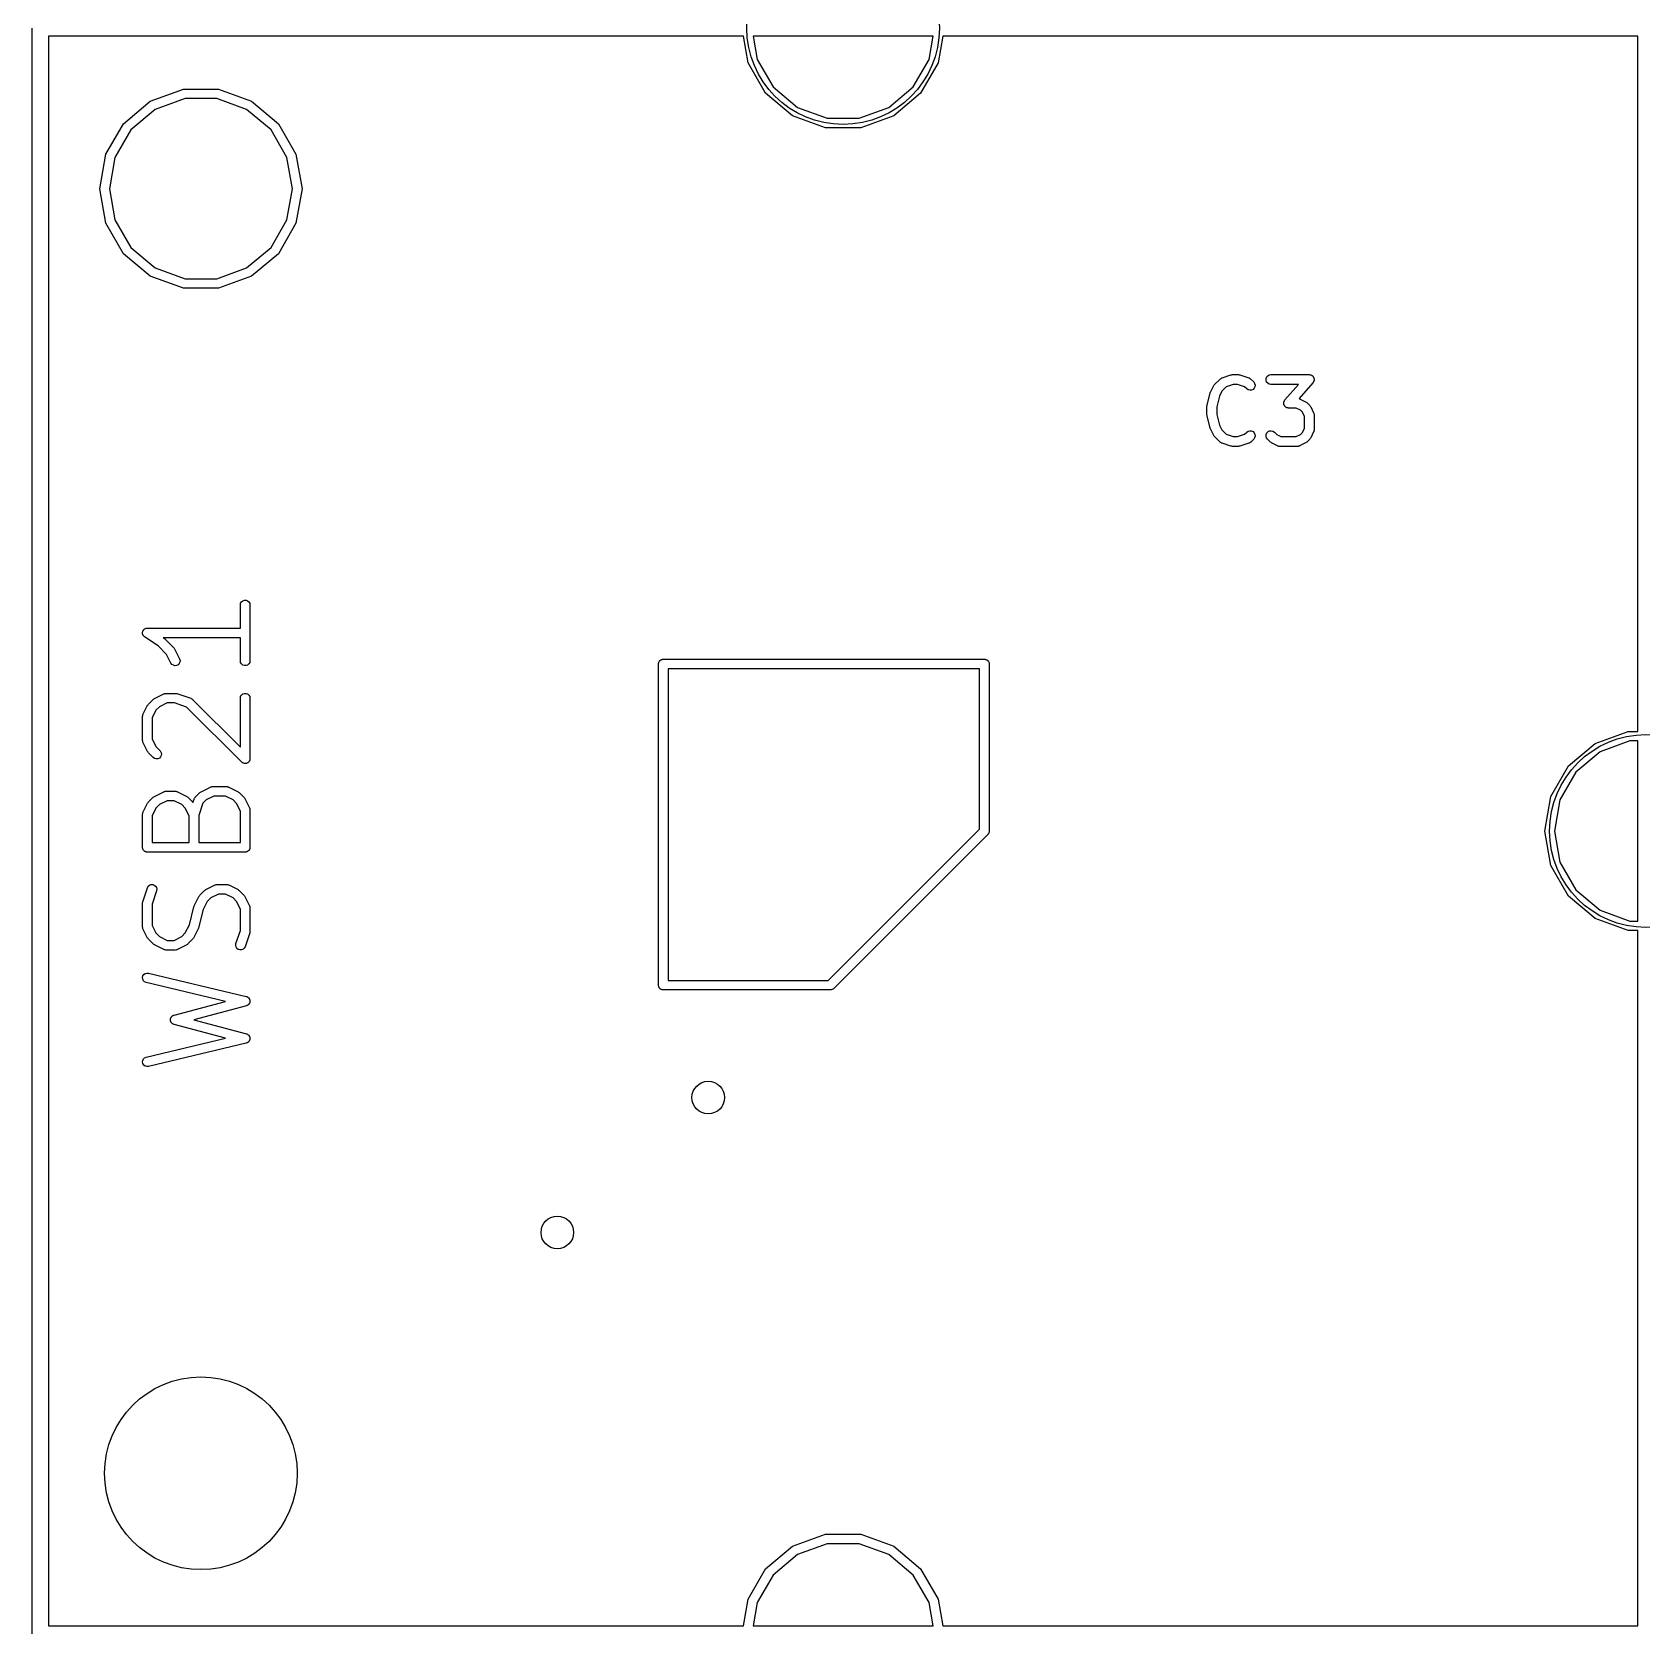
# Model space of a CAD drawing. Extents: x 0 to 102, y -163 to 0.
# Drawn here: x -0.13 to 24.94, y -149.94 to -125.06 of the extents above; entities that cross this region are included whole.
import ezdxf

# ---------------------------------------------------------------- set-up
doc = ezdxf.new("R2010")
doc.units = 0
doc.header["$MEASUREMENT"] = 0
doc.layers.add('BLACK', color=7, linetype='CONTINUOUS')

msp = doc.modelspace()

# ---------------------------------------------------------------- linework, layer by layer
at = {"layer": 'Black'}
for p, q in [((-0.127, -150), (-0.127, -125)), ((10.9474, -125.127), (0.127, -125.127)), ((0.127, -125.127), (0.127, -149.873)), ((11.02, -125.539), (10.9474, -125.127)), ((11.0974, -125.127), (11.1609, -125.487)), ((13.9026, -125.127), (11.0974, -125.127)), ((13.8391, -125.487), (13.9026, -125.127)), ((14.0526, -125.127), (13.98, -125.539)), ((24.873, -125.127), (14.0526, -125.127)), ((24.873, -135.949), (24.873, -125.127)), ((11.2935, -126.012), (11.02, -125.539)), ((11.1609, -125.487), (11.4084, -125.916)), ((13.5916, -125.916), (13.8391, -125.487)), ((13.98, -125.539), (13.7065, -126.012)), ((1.7125, -126.136), (2.2265, -125.949)), ((2.2265, -125.949), (2.7735, -125.949)), ((2.7735, -125.949), (3.2875, -126.136)), ((11.7125, -126.364), (11.2935, -126.012)), ((11.4084, -125.916), (11.7875, -126.234)), ((13.2125, -126.234), (13.5916, -125.916)), ((13.7065, -126.012), (13.2875, -126.364)), ((1.29348, -126.488), (1.7125, -126.136)), ((1.7875, -126.266), (1.40839, -126.584)), ((2.25255, -126.097), (1.7875, -126.266)), ((2.74745, -126.097), (2.25255, -126.097)), ((3.2125, -126.266), (2.74745, -126.097)), ((3.59161, -126.584), (3.2125, -126.266)), ((3.2875, -126.136), (3.70652, -126.488)), ((11.7875, -126.234), (12.2526, -126.403)), ((12.7474, -126.403), (13.2125, -126.234)), ((1.01998, -126.961), (1.29348, -126.488)), ((3.70652, -126.488), (3.98002, -126.961)), ((12.2265, -126.551), (11.7125, -126.364)), ((12.7735, -126.551), (12.2265, -126.551)), ((12.2526, -126.403), (12.7474, -126.403)), ((13.2875, -126.364), (12.7735, -126.551)), ((1.40839, -126.584), (1.16094, -127.013)), ((3.83906, -127.013), (3.59161, -126.584)), ((0.925, -127.5), (1.01998, -126.961)), ((1.16094, -127.013), (1.075, -127.5)), ((3.925, -127.5), (3.83906, -127.013)), ((3.98002, -126.961), (4.075, -127.5)), ((1.01998, -128.039), (0.925, -127.5)), ((1.075, -127.5), (1.16094, -127.987)), ((3.83906, -127.987), (3.925, -127.5)), ((4.075, -127.5), (3.98002, -128.039)), ((1.29348, -128.512), (1.01998, -128.039)), ((1.16094, -127.987), (1.40839, -128.416)), ((3.59161, -128.416), (3.83906, -127.987)), ((3.98002, -128.039), (3.70652, -128.512)), ((1.7125, -128.864), (1.29348, -128.512)), ((1.40839, -128.416), (1.7875, -128.734)), ((3.2125, -128.734), (3.59161, -128.416)), ((3.70652, -128.512), (3.2875, -128.864)), ((1.7875, -128.734), (2.25255, -128.903)), ((2.74745, -128.903), (3.2125, -128.734)), ((2.2265, -129.051), (1.7125, -128.864)), ((2.7735, -129.051), (2.2265, -129.051)), ((2.25255, -128.903), (2.74745, -128.903)), ((3.2875, -128.864), (2.7735, -129.051)), ((18.2194, -130.667), (18.2654, -130.575)), ((18.2654, -130.575), (18.2727, -130.565)), ((18.2727, -130.565), (18.2797, -130.555)), ((18.2797, -130.555), (18.3716, -130.464)), ((18.3716, -130.464), (18.3752, -130.461)), ((18.3752, -130.461), (18.3781, -130.458)), ((18.3781, -130.458), (18.386, -130.453)), ((18.386, -130.453), (18.3933, -130.448)), ((18.3933, -130.448), (18.3975, -130.447)), ((18.3975, -130.447), (18.4014, -130.445)), ((18.4014, -130.445), (18.5393, -130.399)), ((18.5757, -130.548), (18.4666, -130.584)), ((18.5393, -130.399), (18.5513, -130.397)), ((18.5513, -130.397), (18.5634, -130.395)), ((18.5634, -130.395), (18.6553, -130.395)), ((18.6429, -130.548), (18.5757, -130.548)), ((18.752, -130.584), (18.6429, -130.548)), ((18.6553, -130.395), (18.6673, -130.397)), ((18.6673, -130.397), (18.6794, -130.399)), ((18.6794, -130.399), (18.8173, -130.445)), ((18.8173, -130.445), (18.8211, -130.447)), ((18.8211, -130.447), (18.8254, -130.448)), ((18.8254, -130.448), (18.8327, -130.453)), ((18.8327, -130.453), (18.8405, -130.458)), ((18.8405, -130.458), (18.8435, -130.461)), ((18.8435, -130.461), (18.8471, -130.464)), ((18.8471, -130.464), (18.893, -130.509)), ((18.893, -130.509), (18.9082, -130.531)), ((18.9082, -130.531), (18.915, -130.557)), ((18.915, -130.557), (18.9127, -130.583)), ((19.0858, -130.458), (19.0949, -130.433)), ((19.0858, -130.485), (19.0858, -130.458)), ((19.0949, -130.51), (19.0858, -130.485)), ((19.0949, -130.433), (19.1119, -130.413)), ((19.1119, -130.53), (19.0949, -130.51)), ((19.1119, -130.413), (19.1348, -130.4)), ((19.1348, -130.543), (19.1119, -130.53)), ((19.1348, -130.4), (19.1609, -130.395)), ((19.1609, -130.548), (19.1348, -130.543)), ((19.1609, -130.395), (19.7584, -130.395)), ((19.5904, -130.548), (19.1609, -130.548)), ((19.3793, -130.789), (19.5904, -130.548)), ((19.8157, -130.522), (19.6005, -130.768)), ((19.7584, -130.395), (19.7657, -130.397)), ((19.7657, -130.397), (19.7732, -130.397)), ((19.7732, -130.397), (19.7786, -130.399)), ((19.7786, -130.399), (19.7844, -130.4)), ((19.7844, -130.4), (19.7909, -130.404)), ((19.7909, -130.404), (19.7978, -130.406)), ((19.7978, -130.406), (19.8023, -130.41)), ((19.8023, -130.41), (19.8074, -130.413)), ((19.8074, -130.413), (19.8121, -130.419)), ((19.8121, -130.419), (19.8177, -130.424)), ((19.8196, -130.515), (19.8157, -130.522)), ((19.8177, -130.424), (19.8206, -130.429)), ((19.8244, -130.51), (19.8196, -130.515)), ((19.8206, -130.429), (19.8244, -130.433)), ((19.8244, -130.433), (19.8269, -130.44)), ((19.8264, -130.504), (19.8244, -130.51)), ((19.8294, -130.499), (19.8264, -130.504)), ((19.8269, -130.44), (19.8305, -130.447)), ((19.8309, -130.492), (19.8294, -130.499)), ((19.8305, -130.447), (19.8314, -130.453)), ((19.8334, -130.485), (19.8309, -130.492)), ((19.8314, -130.453), (19.8334, -130.458)), ((19.8334, -130.458), (19.8334, -130.466)), ((19.8334, -130.466), (19.8346, -130.473)), ((19.8346, -130.473), (19.8334, -130.479)), ((19.8334, -130.479), (19.8334, -130.485)), ((18.1677, -130.867), (18.2137, -130.683)), ((18.2137, -130.683), (18.2171, -130.675)), ((18.2171, -130.675), (18.2194, -130.667)), ((18.3595, -130.728), (18.3178, -130.894)), ((18.3962, -130.654), (18.3595, -130.728)), ((18.4666, -130.584), (18.3962, -130.654)), ((18.7853, -130.617), (18.752, -130.584)), ((18.8069, -130.632), (18.7853, -130.617)), ((18.8325, -130.639), (18.8069, -130.632)), ((18.8589, -130.637), (18.8325, -130.639)), ((18.8828, -130.626), (18.8589, -130.637)), ((18.9016, -130.607), (18.8828, -130.626)), ((18.9127, -130.583), (18.9016, -130.607)), ((19.3616, -130.826), (19.3641, -130.819)), ((19.3616, -130.832), (19.3616, -130.826)), ((19.3641, -130.819), (19.3656, -130.812)), ((19.3656, -130.812), (19.3686, -130.807)), ((19.3686, -130.807), (19.3706, -130.801)), ((19.3706, -130.801), (19.3754, -130.795)), ((19.3754, -130.795), (19.3793, -130.789)), ((19.6005, -130.768), (19.6006, -130.768)), ((19.6006, -130.768), (19.6044, -130.77)), ((19.6044, -130.77), (19.6086, -130.771)), ((19.6086, -130.771), (19.7005, -130.817)), ((19.7005, -130.817), (19.7103, -130.824)), ((19.7103, -130.824), (19.7203, -130.831)), ((19.7203, -130.831), (19.7663, -130.877)), ((18.1654, -130.885), (18.167, -130.876)), ((18.1654, -131.023), (18.1654, -130.885)), ((18.167, -131.032), (18.1654, -131.023)), ((18.167, -130.876), (18.1677, -130.867)), ((18.1677, -131.041), (18.167, -131.032)), ((18.2137, -131.225), (18.1677, -131.041)), ((18.3178, -130.894), (18.3178, -131.014)), ((18.3178, -131.014), (18.3595, -131.18)), ((19.3605, -130.838), (19.3616, -130.832)), ((19.3616, -130.845), (19.3605, -130.838)), ((19.3616, -130.852), (19.3616, -130.845)), ((19.3636, -130.858), (19.3616, -130.852)), ((19.3645, -130.864), (19.3636, -130.858)), ((19.3681, -130.87), (19.3645, -130.864)), ((19.3706, -130.877), (19.3681, -130.87)), ((19.3744, -130.882), (19.3706, -130.877)), ((19.3773, -130.887), (19.3744, -130.882)), ((19.3829, -130.892), (19.3773, -130.887)), ((19.3877, -130.898), (19.3829, -130.892)), ((19.3928, -130.9), (19.3877, -130.898)), ((19.3972, -130.904), (19.3928, -130.9)), ((19.4041, -130.907), (19.3972, -130.904)), ((19.4106, -130.911), (19.4041, -130.907)), ((19.4164, -130.912), (19.4106, -130.911)), ((19.4219, -130.914), (19.4164, -130.912)), ((19.4293, -130.914), (19.4219, -130.914)), ((19.4366, -130.915), (19.4293, -130.914)), ((19.5565, -130.915), (19.4366, -130.915)), ((19.6213, -130.948), (19.5565, -130.915)), ((19.6498, -130.976), (19.6213, -130.948)), ((19.6822, -131.041), (19.6498, -130.976)), ((19.6822, -131.235), (19.6822, -131.041)), ((19.7663, -130.877), (19.7733, -130.887)), ((19.7733, -130.887), (19.7806, -130.897)), ((19.7806, -130.897), (19.8265, -130.989)), ((19.8265, -130.989), (19.8278, -130.993)), ((19.8278, -130.993), (19.83, -130.997)), ((19.83, -130.997), (19.8315, -131.006)), ((19.8315, -131.006), (19.8341, -131.014)), ((19.8341, -131.014), (19.8338, -131.019)), ((19.8338, -131.019), (19.8346, -131.023)), ((19.8346, -131.023), (19.8346, -131.253)), ((18.2171, -131.233), (18.2137, -131.225)), ((18.2194, -131.241), (18.2171, -131.233)), ((18.2654, -131.333), (18.2194, -131.241)), ((18.3595, -131.18), (18.3962, -131.254)), ((18.3962, -131.254), (18.4666, -131.324)), ((18.4666, -131.324), (18.5757, -131.36)), ((18.6429, -131.36), (18.752, -131.324)), ((18.752, -131.324), (18.7853, -131.291)), ((18.7853, -131.291), (18.8069, -131.276)), ((18.8069, -131.276), (18.8325, -131.269)), ((18.8325, -131.269), (18.8589, -131.271)), ((18.8589, -131.271), (18.8828, -131.282)), ((18.8828, -131.282), (18.9016, -131.301)), ((18.9016, -131.301), (18.9127, -131.325)), ((18.9127, -131.325), (18.915, -131.351)), ((19.085, -131.351), (19.0873, -131.325)), ((19.0873, -131.325), (19.0984, -131.301)), ((19.0984, -131.301), (19.1172, -131.282)), ((19.1172, -131.282), (19.1411, -131.271)), ((19.1411, -131.271), (19.1675, -131.269)), ((19.1675, -131.269), (19.1931, -131.276)), ((19.1931, -131.276), (19.2147, -131.291)), ((19.2147, -131.291), (19.252, -131.328)), ((19.252, -131.328), (19.3167, -131.36)), ((19.5565, -131.36), (19.6213, -131.328)), ((19.6213, -131.328), (19.6498, -131.3)), ((19.6498, -131.3), (19.6822, -131.235)), ((19.8265, -131.287), (19.7806, -131.379)), ((19.8278, -131.283), (19.8265, -131.287)), ((19.83, -131.279), (19.8278, -131.283)), ((19.8315, -131.27), (19.83, -131.279)), ((19.8341, -131.262), (19.8315, -131.27)), ((19.8346, -131.253), (19.8338, -131.257)), ((19.8338, -131.257), (19.8341, -131.262)), ((18.2727, -131.343), (18.2654, -131.333)), ((18.2797, -131.353), (18.2727, -131.343)), ((18.3716, -131.445), (18.2797, -131.353)), ((18.3752, -131.447), (18.3716, -131.445)), ((18.3781, -131.45), (18.3752, -131.447)), ((18.386, -131.455), (18.3781, -131.45)), ((18.3933, -131.46), (18.386, -131.455)), ((18.3975, -131.461), (18.3933, -131.46)), ((18.4014, -131.463), (18.3975, -131.461)), ((18.5393, -131.509), (18.4014, -131.463)), ((18.5513, -131.511), (18.5393, -131.509)), ((18.5634, -131.513), (18.5513, -131.511)), ((18.6553, -131.513), (18.5634, -131.513)), ((18.5757, -131.36), (18.6429, -131.36)), ((18.6673, -131.511), (18.6553, -131.513)), ((18.6794, -131.509), (18.6673, -131.511)), ((18.8173, -131.463), (18.6794, -131.509)), ((18.8211, -131.461), (18.8173, -131.463)), ((18.8254, -131.46), (18.8211, -131.461)), ((18.8327, -131.455), (18.8254, -131.46)), ((18.8405, -131.45), (18.8327, -131.455)), ((18.8435, -131.447), (18.8405, -131.45)), ((18.8471, -131.445), (18.8435, -131.447)), ((18.893, -131.399), (18.8471, -131.445)), ((18.9082, -131.377), (18.893, -131.399)), ((18.915, -131.351), (18.9082, -131.377)), ((19.0918, -131.377), (19.085, -131.351)), ((19.107, -131.399), (19.0918, -131.377)), ((19.1529, -131.445), (19.107, -131.399)), ((19.1629, -131.452), (19.1529, -131.445)), ((19.1728, -131.459), (19.1629, -131.452)), ((19.2647, -131.505), (19.1728, -131.459)), ((19.2689, -131.506), (19.2647, -131.505)), ((19.2727, -131.508), (19.2689, -131.506)), ((19.2815, -131.51), (19.2727, -131.508)), ((19.29, -131.512), (19.2815, -131.51)), ((19.2944, -131.512), (19.29, -131.512)), ((19.2988, -131.513), (19.2944, -131.512)), ((19.5745, -131.513), (19.2988, -131.513)), ((19.3167, -131.36), (19.5565, -131.36)), ((19.5788, -131.512), (19.5745, -131.513)), ((19.5832, -131.512), (19.5788, -131.512)), ((19.5918, -131.51), (19.5832, -131.512)), ((19.6006, -131.508), (19.5918, -131.51)), ((19.6044, -131.506), (19.6006, -131.508)), ((19.6086, -131.505), (19.6044, -131.506)), ((19.7005, -131.459), (19.6086, -131.505)), ((19.7103, -131.452), (19.7005, -131.459)), ((19.7203, -131.445), (19.7103, -131.452)), ((19.7663, -131.399), (19.7203, -131.445)), ((19.7733, -131.389), (19.7663, -131.399)), ((19.7806, -131.379), (19.7733, -131.389)), ((3.11443, -133.98), (3.11895, -133.955)), ((3.11443, -134.341), (3.11443, -133.98)), ((3.11895, -133.955), (3.13198, -133.932)), ((3.13198, -133.932), (3.15193, -133.915)), ((3.15193, -133.915), (3.1764, -133.906)), ((3.1764, -133.906), (3.20245, -133.906)), ((3.20245, -133.906), (3.22693, -133.915)), ((3.22693, -133.915), (3.24688, -133.932)), ((3.24688, -133.932), (3.25991, -133.955)), ((3.25991, -133.955), (3.26443, -133.98)), ((3.26443, -133.98), (3.26443, -134.851)), ((1.59058, -134.411), (1.59157, -134.407)), ((1.59157, -134.42), (1.59058, -134.411)), ((1.59157, -134.403), (1.59463, -134.394)), ((1.59157, -134.407), (1.59157, -134.403)), ((1.59157, -134.429), (1.59157, -134.42)), ((1.59299, -134.433), (1.59157, -134.429)), ((1.59345, -134.437), (1.59299, -134.433)), ((1.59741, -134.445), (1.59345, -134.437)), ((1.59463, -134.394), (1.59675, -134.386)), ((1.59675, -134.386), (1.59905, -134.382)), ((1.60048, -134.453), (1.59741, -134.445)), ((1.59905, -134.382), (1.60048, -134.378)), ((1.60048, -134.378), (1.60623, -134.371)), ((1.60315, -134.456), (1.60048, -134.453)), ((1.60499, -134.46), (1.60315, -134.456)), ((1.61147, -134.466), (1.60499, -134.46)), ((1.60623, -134.371), (1.6112, -134.364)), ((1.6112, -134.364), (1.61455, -134.361)), ((1.61722, -134.473), (1.61147, -134.466)), ((1.61455, -134.361), (1.61722, -134.358)), ((1.61722, -134.358), (1.62497, -134.354)), ((1.62082, -134.475), (1.61722, -134.473)), ((1.62383, -134.478), (1.62082, -134.475)), ((1.83536, -134.619), (1.62383, -134.478)), ((1.62497, -134.354), (1.63219, -134.348)), ((1.63219, -134.348), (1.63618, -134.347)), ((1.63618, -134.347), (1.63978, -134.345)), ((1.63978, -134.345), (1.6486, -134.344)), ((1.6486, -134.344), (1.65719, -134.341)), ((1.65719, -134.341), (1.66133, -134.341)), ((1.66133, -134.341), (1.66543, -134.341)), ((1.66543, -134.341), (3.11443, -134.341)), ((3.11443, -134.491), (1.91314, -134.491)), ((1.91314, -134.491), (1.92475, -134.498)), ((1.92475, -134.498), (1.93011, -134.504)), ((1.93011, -134.504), (1.93618, -134.508)), ((1.93618, -134.508), (2.08132, -134.653)), ((3.11443, -134.851), (3.11443, -134.491)), ((1.96665, -134.75), (1.83536, -134.619)), ((2.03377, -134.885), (1.96665, -134.75)), ((2.08132, -134.653), (2.08821, -134.663)), ((2.08821, -134.663), (2.09537, -134.672)), ((2.09537, -134.672), (2.16794, -134.818)), ((2.16794, -134.818), (2.17537, -134.843)), ((9.65179, -134.843), (9.65747, -134.839)), ((9.65747, -134.839), (9.6625, -134.835)), ((9.6625, -134.835), (9.66867, -134.833)), ((9.66867, -134.833), (9.67435, -134.83)), ((9.67435, -134.83), (9.68081, -134.828)), ((9.68081, -134.828), (9.68698, -134.826)), ((9.68698, -134.826), (9.69354, -134.826)), ((9.69354, -134.826), (9.7, -134.825)), ((9.7, -134.825), (14.7, -134.825)), ((14.7, -134.825), (14.7065, -134.826)), ((14.7065, -134.826), (14.713, -134.826)), ((14.713, -134.826), (14.7192, -134.828)), ((14.7192, -134.828), (14.7257, -134.83)), ((14.7257, -134.83), (14.7313, -134.833)), ((14.7313, -134.833), (14.7375, -134.835)), ((14.7375, -134.835), (14.7425, -134.839)), ((14.7425, -134.839), (14.7482, -134.843)), ((2.04929, -134.906), (2.03377, -134.885)), ((2.07103, -134.92), (2.04929, -134.906)), ((2.09636, -134.926), (2.07103, -134.92)), ((2.12224, -134.923), (2.09636, -134.926)), ((2.14554, -134.911), (2.12224, -134.923)), ((2.16345, -134.892), (2.14554, -134.911)), ((2.1738, -134.869), (2.16345, -134.892)), ((2.17537, -134.843), (2.1738, -134.869)), ((3.11895, -134.877), (3.11443, -134.851)), ((3.13198, -134.899), (3.11895, -134.877)), ((3.15193, -134.916), (3.13198, -134.899)), ((3.1764, -134.925), (3.15193, -134.916)), ((3.20245, -134.925), (3.1764, -134.925)), ((3.22693, -134.916), (3.20245, -134.925)), ((3.24688, -134.899), (3.22693, -134.916)), ((3.25991, -134.877), (3.24688, -134.899)), ((3.26443, -134.851), (3.25991, -134.877)), ((9.625, -134.9), (9.62614, -134.894)), ((9.625, -139.9), (9.625, -134.9)), ((9.62614, -134.887), (9.62838, -134.881)), ((9.62614, -134.894), (9.62614, -134.887)), ((9.62838, -134.881), (9.62952, -134.874)), ((9.62952, -134.874), (9.6328, -134.869)), ((9.6328, -134.869), (9.63505, -134.862)), ((9.63505, -134.862), (9.63927, -134.857)), ((9.63927, -134.857), (9.64255, -134.852)), ((9.64255, -134.852), (9.64757, -134.848)), ((9.64757, -134.848), (9.65179, -134.843)), ((9.775, -134.975), (9.775, -139.825)), ((14.625, -134.975), (9.775, -134.975)), ((14.625, -137.469), (14.625, -134.975)), ((14.7482, -134.843), (14.7524, -134.848)), ((14.7524, -134.848), (14.7575, -134.852)), ((14.7575, -134.852), (14.7607, -134.857)), ((14.7607, -134.857), (14.765, -134.862)), ((14.765, -134.862), (14.7672, -134.869)), ((14.7672, -134.869), (14.7705, -134.874)), ((14.7705, -134.874), (14.7716, -134.881)), ((14.7716, -134.881), (14.7739, -134.887)), ((14.7739, -134.887), (14.7739, -134.894)), ((14.7739, -134.894), (14.775, -134.9)), ((14.775, -134.9), (14.775, -137.5)), ((1.59835, -135.688), (1.67092, -135.543)), ((1.67092, -135.543), (1.67808, -135.534)), ((1.67808, -135.534), (1.68497, -135.524)), ((1.68497, -135.524), (1.75754, -135.451)), ((1.75754, -135.451), (1.76739, -135.444)), ((1.76739, -135.444), (1.77703, -135.437)), ((1.77703, -135.437), (1.92217, -135.365)), ((1.855, -135.566), (1.79964, -135.621)), ((1.97342, -135.507), (1.855, -135.566)), ((1.92217, -135.365), (1.92632, -135.363)), ((1.92632, -135.363), (1.93006, -135.361)), ((1.93006, -135.361), (1.93872, -135.36)), ((1.93872, -135.36), (1.94714, -135.357)), ((1.94714, -135.357), (1.95145, -135.357)), ((1.95145, -135.357), (1.95571, -135.357)), ((1.95571, -135.357), (2.10086, -135.357)), ((2.08869, -135.507), (1.97342, -135.507)), ((2.27806, -135.57), (2.08869, -135.507)), ((2.10086, -135.357), (2.1127, -135.359)), ((2.1127, -135.359), (2.12457, -135.361)), ((2.12457, -135.361), (2.34229, -135.433)), ((3.1364, -136.428), (2.27806, -135.57)), ((2.34229, -135.433), (2.34609, -135.435)), ((2.34609, -135.435), (2.35027, -135.436)), ((2.35027, -135.436), (2.35746, -135.441)), ((2.35746, -135.441), (2.36519, -135.446)), ((2.36519, -135.446), (2.36806, -135.449)), ((2.36806, -135.449), (2.3716, -135.451)), ((2.3716, -135.451), (3.11443, -136.194)), ((3.11443, -135.432), (3.11895, -135.406)), ((3.11443, -136.194), (3.11443, -135.432)), ((3.11895, -135.406), (3.13198, -135.384)), ((3.13198, -135.384), (3.15193, -135.367)), ((3.15193, -135.367), (3.1764, -135.358)), ((3.1764, -135.358), (3.20245, -135.358)), ((3.20245, -135.358), (3.22693, -135.367)), ((3.22693, -135.367), (3.24688, -135.384)), ((3.24688, -135.384), (3.25991, -135.406)), ((3.25991, -135.406), (3.26443, -135.432)), ((3.26443, -135.432), (3.26443, -136.375)), ((1.59043, -135.722), (1.59118, -135.718)), ((1.59043, -136.085), (1.59043, -135.722)), ((1.59092, -135.713), (1.59342, -135.705)), ((1.59118, -135.718), (1.59092, -135.713)), ((1.59342, -135.705), (1.59495, -135.696)), ((1.59495, -135.696), (1.59711, -135.693)), ((1.59711, -135.693), (1.59835, -135.688)), ((1.79964, -135.621), (1.74043, -135.74)), ((1.74043, -135.74), (1.74043, -136.067)), ((1.59118, -136.089), (1.59043, -136.085)), ((1.59092, -136.093), (1.59118, -136.089)), ((1.59342, -136.102), (1.59092, -136.093)), ((1.74043, -136.067), (1.79964, -136.186)), ((24.2125, -136.136), (24.7265, -135.949)), ((24.7265, -135.949), (24.873, -135.949)), ((1.59495, -136.111), (1.59342, -136.102)), ((1.59711, -136.114), (1.59495, -136.111)), ((1.59835, -136.118), (1.59711, -136.114)), ((1.67092, -136.264), (1.59835, -136.118)), ((1.67808, -136.273), (1.67092, -136.264)), ((1.68497, -136.283), (1.67808, -136.273)), ((1.75754, -136.356), (1.68497, -136.283)), ((1.79964, -136.186), (1.8636, -136.25)), ((1.8636, -136.25), (1.87854, -136.271)), ((1.88302, -136.322), (1.87201, -136.346)), ((1.87854, -136.271), (1.88528, -136.296)), ((1.88528, -136.296), (1.88302, -136.322)), ((23.7935, -136.488), (24.2125, -136.136)), ((24.2875, -136.266), (23.9084, -136.584)), ((24.7526, -136.097), (24.2875, -136.266)), ((24.873, -136.097), (24.7526, -136.097)), ((24.873, -138.903), (24.873, -136.097)), ((1.77887, -136.371), (1.75754, -136.356)), ((1.80403, -136.377), (1.77887, -136.371)), ((1.82998, -136.375), (1.80403, -136.377)), ((1.85359, -136.364), (1.82998, -136.375)), ((1.87201, -136.346), (1.85359, -136.364)), ((3.14442, -136.434), (3.1364, -136.428)), ((3.15193, -136.44), (3.14442, -136.434)), ((3.15503, -136.441), (3.15193, -136.44)), ((3.15773, -136.443), (3.15503, -136.441)), ((3.16719, -136.446), (3.15773, -136.443)), ((3.1764, -136.449), (3.16719, -136.446)), ((3.17971, -136.449), (3.1764, -136.449)), ((3.18289, -136.45), (3.17971, -136.449)), ((3.19264, -136.449), (3.18289, -136.45)), ((3.20245, -136.449), (3.19264, -136.449)), ((3.20556, -136.448), (3.20245, -136.449)), ((3.20884, -136.448), (3.20556, -136.448)), ((3.21772, -136.443), (3.20884, -136.448)), ((3.22693, -136.44), (3.21772, -136.443)), ((3.22946, -136.438), (3.22693, -136.44)), ((3.23245, -136.437), (3.22946, -136.438)), ((3.23938, -136.43), (3.23245, -136.437)), ((3.24688, -136.423), (3.23938, -136.43)), ((3.24853, -136.42), (3.24688, -136.423)), ((3.25087, -136.418), (3.24853, -136.42)), ((3.25501, -136.409), (3.25087, -136.418)), ((3.25991, -136.401), (3.25501, -136.409)), ((3.26048, -136.398), (3.25991, -136.401)), ((3.26187, -136.395), (3.26048, -136.398)), ((3.26273, -136.385), (3.26187, -136.395)), ((3.26443, -136.375), (3.26273, -136.385)), ((23.52, -136.961), (23.7935, -136.488)), ((23.9084, -136.584), (23.6609, -137.013)), ((2.50274, -136.889), (2.64789, -136.816)), ((2.64789, -136.816), (2.65203, -136.815)), ((2.65203, -136.815), (2.65578, -136.813)), ((2.65578, -136.813), (2.66443, -136.811)), ((2.66443, -136.811), (2.67285, -136.809)), ((2.67285, -136.809), (2.67717, -136.809)), ((2.67717, -136.809), (2.68143, -136.808)), ((2.68143, -136.808), (2.89914, -136.808)), ((2.89914, -136.808), (2.9034, -136.809)), ((2.9034, -136.809), (2.90772, -136.809)), ((2.90772, -136.809), (2.91614, -136.811)), ((2.91614, -136.811), (2.9248, -136.813)), ((2.9248, -136.813), (2.92854, -136.815)), ((2.92854, -136.815), (2.93268, -136.816)), ((2.93268, -136.816), (3.07783, -136.889)), ((1.59835, -137.212), (1.67092, -137.067)), ((1.67092, -137.067), (1.67808, -137.058)), ((1.67808, -137.058), (1.68497, -137.048)), ((1.68497, -137.048), (1.75754, -136.975)), ((1.75754, -136.975), (1.76739, -136.968)), ((1.76739, -136.968), (1.77703, -136.961)), ((1.77703, -136.961), (1.92217, -136.889)), ((1.855, -137.09), (1.79964, -137.145)), ((1.97342, -137.031), (1.855, -137.09)), ((1.92217, -136.889), (1.92632, -136.887)), ((1.92632, -136.887), (1.93006, -136.885)), ((1.93006, -136.885), (1.93872, -136.884)), ((1.93872, -136.884), (1.94714, -136.881)), ((1.94714, -136.881), (1.95145, -136.881)), ((1.95145, -136.881), (1.95571, -136.881)), ((1.95571, -136.881), (2.10086, -136.881)), ((2.08315, -137.031), (1.97342, -137.031)), ((2.20157, -137.09), (2.08315, -137.031)), ((2.10086, -136.881), (2.10512, -136.881)), ((2.10512, -136.881), (2.10943, -136.881)), ((2.10943, -136.881), (2.11785, -136.884)), ((2.11785, -136.884), (2.12651, -136.885)), ((2.12651, -136.885), (2.13025, -136.887)), ((2.13025, -136.887), (2.1344, -136.889)), ((2.1344, -136.889), (2.27954, -136.961)), ((2.25693, -137.145), (2.20157, -137.09)), ((2.27954, -136.961), (2.28919, -136.968)), ((2.28919, -136.968), (2.29903, -136.975)), ((2.29903, -136.975), (2.3716, -137.048)), ((2.3716, -137.048), (2.37603, -137.054)), ((2.37603, -137.054), (2.39256, -137.005)), ((2.39256, -137.005), (2.39462, -137.001)), ((2.39462, -137.001), (2.39574, -136.997)), ((2.39574, -136.997), (2.40078, -136.989)), ((2.40078, -136.989), (2.40497, -136.982)), ((2.40497, -136.982), (2.4082, -136.979)), ((2.4082, -136.979), (2.41068, -136.975)), ((2.41068, -136.975), (2.48325, -136.903)), ((2.52927, -137.069), (2.46614, -137.258)), ((2.48325, -136.903), (2.49309, -136.896)), ((2.49309, -136.896), (2.50274, -136.889)), ((2.58071, -137.017), (2.52927, -137.069)), ((2.69913, -136.958), (2.58071, -137.017)), ((2.88144, -136.958), (2.69913, -136.958)), ((2.99986, -137.017), (2.88144, -136.958)), ((3.05522, -137.073), (2.99986, -137.017)), ((3.11443, -137.191), (3.05522, -137.073)), ((3.07783, -136.889), (3.08748, -136.896)), ((3.08748, -136.896), (3.09732, -136.903)), ((3.09732, -136.903), (3.16989, -136.975)), ((3.16989, -136.975), (3.17679, -136.985)), ((3.17679, -136.985), (3.18394, -136.995)), ((3.18394, -136.995), (3.25651, -137.14)), ((23.425, -137.5), (23.52, -136.961)), ((23.6609, -137.013), (23.575, -137.5)), ((1.59043, -137.246), (1.59118, -137.242)), ((1.59043, -137.754), (1.59043, -137.246)), ((1.59092, -137.237), (1.59342, -137.229)), ((1.59118, -137.242), (1.59092, -137.237)), ((1.59342, -137.229), (1.59495, -137.22)), ((1.59495, -137.22), (1.59711, -137.217)), ((1.59711, -137.217), (1.59835, -137.212)), ((1.79964, -137.145), (1.74043, -137.264)), ((1.74043, -137.264), (1.74043, -137.679)), ((2.31614, -137.264), (2.25693, -137.145)), ((2.31614, -137.679), (2.31614, -137.264)), ((2.46614, -137.258), (2.46614, -137.679)), ((3.11443, -137.679), (3.11443, -137.191)), ((3.25651, -137.14), (3.25774, -137.144)), ((3.25774, -137.144), (3.25991, -137.148)), ((3.25991, -137.148), (3.26143, -137.156)), ((3.26143, -137.156), (3.26394, -137.165)), ((3.26394, -137.165), (3.26368, -137.169)), ((3.26368, -137.169), (3.26443, -137.173)), ((3.26443, -137.173), (3.26443, -137.754)), ((12.2689, -139.825), (14.625, -137.469)), ((14.753, -137.553), (12.353, -139.953)), ((14.7549, -137.55), (14.753, -137.553)), ((14.7575, -137.548), (14.7549, -137.55)), ((14.7623, -137.54), (14.7575, -137.548)), ((14.768, -137.532), (14.7623, -137.54)), ((14.7688, -137.529), (14.768, -137.532)), ((14.7705, -137.526), (14.7688, -137.529)), ((14.7722, -137.516), (14.7705, -137.526)), ((14.7747, -137.507), (14.7722, -137.516)), ((14.775, -137.5), (14.7744, -137.503)), ((14.7744, -137.503), (14.7747, -137.507)), ((23.52, -138.039), (23.425, -137.5)), ((23.575, -137.5), (23.6609, -137.987)), ((1.59157, -137.76), (1.59043, -137.754)), ((1.59157, -137.767), (1.59157, -137.76)), ((1.59381, -137.773), (1.59157, -137.767)), ((1.59495, -137.78), (1.59381, -137.773)), ((1.59823, -137.785), (1.59495, -137.78)), ((1.60048, -137.791), (1.59823, -137.785)), ((1.60469, -137.797), (1.60048, -137.791)), ((1.60798, -137.802), (1.60469, -137.797)), ((1.613, -137.806), (1.60798, -137.802)), ((1.61722, -137.811), (1.613, -137.806)), ((1.6229, -137.815), (1.61722, -137.811)), ((1.62793, -137.819), (1.6229, -137.815)), ((1.63409, -137.821), (1.62793, -137.819)), ((1.63978, -137.824), (1.63409, -137.821)), ((1.64624, -137.826), (1.63978, -137.824)), ((1.6524, -137.828), (1.64624, -137.826)), ((1.65897, -137.828), (1.6524, -137.828)), ((1.66543, -137.829), (1.65897, -137.828)), ((3.18943, -137.829), (1.66543, -137.829)), ((1.74043, -137.679), (2.31614, -137.679)), ((2.46614, -137.679), (3.11443, -137.679)), ((3.19589, -137.828), (3.18943, -137.829)), ((3.20245, -137.828), (3.19589, -137.828)), ((3.20862, -137.826), (3.20245, -137.828)), ((3.21508, -137.824), (3.20862, -137.826)), ((3.22076, -137.821), (3.21508, -137.824)), ((3.22693, -137.819), (3.22076, -137.821)), ((3.23196, -137.815), (3.22693, -137.819)), ((3.23764, -137.811), (3.23196, -137.815)), ((3.24186, -137.806), (3.23764, -137.811)), ((3.24688, -137.802), (3.24186, -137.806)), ((3.25016, -137.797), (3.24688, -137.802)), ((3.25438, -137.791), (3.25016, -137.797)), ((3.25662, -137.785), (3.25438, -137.791)), ((3.25991, -137.78), (3.25662, -137.785)), ((3.26104, -137.773), (3.25991, -137.78)), ((3.26329, -137.767), (3.26104, -137.773)), ((3.26443, -137.754), (3.26329, -137.76)), ((3.26329, -137.76), (3.26329, -137.767)), ((23.7935, -138.512), (23.52, -138.039)), ((23.6609, -137.987), (23.9084, -138.416)), ((1.67925, -138.361), (1.69874, -138.343)), ((1.69874, -138.343), (1.72296, -138.334)), ((1.72296, -138.334), (1.749, -138.333)), ((1.749, -138.333), (1.77371, -138.341)), ((1.77371, -138.341), (1.79411, -138.357)), ((2.57532, -138.413), (2.72046, -138.34)), ((2.72046, -138.34), (2.7246, -138.339)), ((2.7246, -138.339), (2.72835, -138.337)), ((2.72835, -138.337), (2.737, -138.335)), ((2.737, -138.335), (2.74543, -138.333)), ((2.74543, -138.333), (2.74974, -138.333)), ((2.74974, -138.333), (2.754, -138.332)), ((2.754, -138.332), (2.89914, -138.332)), ((2.89914, -138.332), (2.9034, -138.333)), ((2.9034, -138.333), (2.90772, -138.333)), ((2.90772, -138.333), (2.91614, -138.335)), ((2.91614, -138.335), (2.9248, -138.337)), ((2.9248, -138.337), (2.92854, -138.339)), ((2.92854, -138.339), (2.93268, -138.34)), ((2.93268, -138.34), (3.07783, -138.413)), ((1.59252, -138.613), (1.59428, -138.601)), ((1.59428, -138.601), (1.66685, -138.383)), ((1.66685, -138.383), (1.67925, -138.361)), ((1.80915, -138.431), (1.74043, -138.637)), ((1.79411, -138.357), (1.80775, -138.38)), ((1.80775, -138.38), (1.81297, -138.405)), ((1.81297, -138.405), (1.80915, -138.431)), ((2.39663, -138.664), (2.4692, -138.519)), ((2.4692, -138.519), (2.47636, -138.509)), ((2.47636, -138.509), (2.48325, -138.499)), ((2.48325, -138.499), (2.55582, -138.427)), ((2.59793, -138.597), (2.53448, -138.724)), ((2.55582, -138.427), (2.56568, -138.42)), ((2.56568, -138.42), (2.57532, -138.413)), ((2.65328, -138.541), (2.59793, -138.597)), ((2.7717, -138.482), (2.65328, -138.541)), ((2.88144, -138.482), (2.7717, -138.482)), ((2.99986, -138.541), (2.88144, -138.482)), ((3.05522, -138.597), (2.99986, -138.541)), ((3.11443, -138.715), (3.05522, -138.597)), ((3.07783, -138.413), (3.08747, -138.42)), ((3.08747, -138.42), (3.09732, -138.427)), ((3.09732, -138.427), (3.16989, -138.499)), ((3.16989, -138.499), (3.17679, -138.509)), ((3.17679, -138.509), (3.18394, -138.519)), ((3.18394, -138.519), (3.25651, -138.664)), ((24.2125, -138.864), (23.7935, -138.512)), ((23.9084, -138.416), (24.2875, -138.734)), ((1.59043, -138.625), (1.59252, -138.613)), ((1.59043, -138.988), (1.59043, -138.625)), ((1.74043, -138.637), (1.74043, -138.97)), ((2.32038, -138.962), (2.39095, -138.679)), ((2.39095, -138.679), (2.39429, -138.672)), ((2.39429, -138.672), (2.39663, -138.664)), ((2.53448, -138.724), (2.4639, -139.006)), ((3.11443, -139.048), (3.11443, -138.715)), ((3.25651, -138.664), (3.25774, -138.668)), ((3.25774, -138.668), (3.25991, -138.672)), ((3.25991, -138.672), (3.26143, -138.68)), ((3.26143, -138.68), (3.26394, -138.689)), ((3.26394, -138.689), (3.26368, -138.693)), ((3.26368, -138.693), (3.26443, -138.697)), ((3.26443, -138.697), (3.26443, -139.06)), ((24.2875, -138.734), (24.7526, -138.903)), ((1.59118, -138.992), (1.59043, -138.988)), ((1.59092, -138.996), (1.59118, -138.992)), ((1.59342, -139.005), (1.59092, -138.996)), ((1.59495, -139.013), (1.59342, -139.005)), ((1.59711, -139.017), (1.59495, -139.013)), ((1.59835, -139.021), (1.59711, -139.017)), ((1.67092, -139.166), (1.59835, -139.021)), ((1.74043, -138.97), (1.79964, -139.088)), ((1.79964, -139.088), (1.855, -139.144)), ((2.20157, -139.144), (2.25693, -139.088)), ((2.25693, -139.088), (2.32038, -138.962)), ((2.45823, -139.021), (2.38565, -139.166)), ((2.46056, -139.013), (2.45823, -139.021)), ((2.4639, -139.006), (2.46056, -139.013)), ((3.04571, -139.254), (3.11443, -139.048)), ((3.26058, -139.084), (3.18801, -139.302)), ((3.26234, -139.072), (3.26058, -139.084)), ((3.26443, -139.06), (3.26234, -139.072)), ((24.7265, -139.051), (24.2125, -138.864)), ((24.873, -139.051), (24.7265, -139.051)), ((24.7526, -138.903), (24.873, -138.903)), ((24.873, -149.873), (24.873, -139.051)), ((1.67807, -139.176), (1.67092, -139.166)), ((1.68497, -139.186), (1.67807, -139.176)), ((1.75754, -139.258), (1.68497, -139.186)), ((1.76738, -139.265), (1.75754, -139.258)), ((1.77703, -139.273), (1.76738, -139.265)), ((1.92217, -139.345), (1.77703, -139.273)), ((1.855, -139.144), (1.97342, -139.203)), ((1.92632, -139.346), (1.92217, -139.345)), ((1.93006, -139.348), (1.92632, -139.346)), ((1.93871, -139.35), (1.93006, -139.348)), ((1.94714, -139.353), (1.93871, -139.35)), ((1.95146, -139.352), (1.94714, -139.353)), ((1.95571, -139.353), (1.95146, -139.352)), ((2.10086, -139.353), (1.95571, -139.353)), ((1.97342, -139.203), (2.08315, -139.203)), ((2.08315, -139.203), (2.20157, -139.144)), ((2.10512, -139.352), (2.10086, -139.353)), ((2.10943, -139.353), (2.10512, -139.352)), ((2.11785, -139.35), (2.10943, -139.353)), ((2.12651, -139.348), (2.11785, -139.35)), ((2.13026, -139.346), (2.12651, -139.348)), ((2.1344, -139.345), (2.13026, -139.346)), ((2.27954, -139.273), (2.1344, -139.345)), ((2.28919, -139.265), (2.27954, -139.273)), ((2.29903, -139.258), (2.28919, -139.265)), ((2.3716, -139.186), (2.29903, -139.258)), ((2.3785, -139.176), (2.3716, -139.186)), ((2.38565, -139.166), (2.3785, -139.176)), ((3.04188, -139.28), (3.04571, -139.254)), ((3.04711, -139.306), (3.04188, -139.28)), ((3.06074, -139.328), (3.04711, -139.306)), ((3.08114, -139.344), (3.06074, -139.328)), ((3.10586, -139.352), (3.08114, -139.344)), ((3.13189, -139.351), (3.10586, -139.352)), ((3.15612, -139.342), (3.13189, -139.351)), ((3.17561, -139.325), (3.15612, -139.342)), ((3.18801, -139.302), (3.17561, -139.325)), ((1.59056, -139.782), (1.59659, -139.756)), ((1.59356, -139.807), (1.59056, -139.782)), ((1.60522, -139.831), (1.59356, -139.807)), ((1.59659, -139.756), (1.61093, -139.734)), ((1.62415, -139.849), (1.60522, -139.831)), ((1.61093, -139.734), (1.63184, -139.719)), ((1.64806, -139.859), (1.62415, -139.849)), ((1.63184, -139.719), (1.6568, -139.711)), ((1.6568, -139.711), (1.6828, -139.713)), ((1.6828, -139.713), (3.2068, -140.076)), ((9.775, -139.825), (12.2689, -139.825)), ((2.88291, -140.153), (1.64806, -139.859)), ((3.2068, -140.076), (3.21382, -140.079)), ((3.21382, -140.079), (3.22121, -140.081)), ((3.22121, -140.081), (3.22568, -140.084)), ((3.22568, -140.084), (3.23071, -140.086)), ((3.23071, -140.086), (3.23627, -140.091)), ((3.23627, -140.091), (3.24252, -140.096)), ((3.24252, -140.096), (3.24566, -140.1)), ((3.24566, -140.1), (3.24963, -140.104)), ((3.24963, -140.104), (3.25306, -140.111)), ((9.62614, -139.906), (9.625, -139.9)), ((9.62614, -139.913), (9.62614, -139.906)), ((9.62838, -139.919), (9.62614, -139.913)), ((9.62952, -139.926), (9.62838, -139.919)), ((9.6328, -139.931), (9.62952, -139.926)), ((9.63505, -139.938), (9.6328, -139.931)), ((9.63927, -139.943), (9.63505, -139.938)), ((9.64255, -139.948), (9.63927, -139.943)), ((9.64757, -139.952), (9.64255, -139.948)), ((9.65179, -139.957), (9.64757, -139.952)), ((9.65747, -139.961), (9.65179, -139.957)), ((9.6625, -139.965), (9.65747, -139.961)), ((9.66867, -139.967), (9.6625, -139.965)), ((9.67435, -139.97), (9.66867, -139.967)), ((9.68081, -139.972), (9.67435, -139.97)), ((9.68698, -139.974), (9.68081, -139.972)), ((9.69354, -139.974), (9.68698, -139.974)), ((9.7, -139.975), (9.69354, -139.974)), ((12.3, -139.975), (9.7, -139.975)), ((12.3033, -139.974), (12.3, -139.975)), ((12.3065, -139.975), (12.3033, -139.974)), ((12.316, -139.972), (12.3065, -139.975)), ((12.3257, -139.97), (12.316, -139.972)), ((12.3285, -139.969), (12.3257, -139.97)), ((12.3317, -139.968), (12.3285, -139.969)), ((12.3397, -139.962), (12.3317, -139.968)), ((12.3482, -139.957), (12.3397, -139.962)), ((12.3503, -139.955), (12.3482, -139.957)), ((12.353, -139.953), (12.3503, -139.955)), ((2.08153, -140.367), (2.88291, -140.153)), ((3.20875, -140.221), (2.39194, -140.439)), ((3.21569, -140.218), (3.20875, -140.221)), ((3.22302, -140.216), (3.21569, -140.218)), ((3.22741, -140.213), (3.22302, -140.216)), ((3.23237, -140.21), (3.22741, -140.213)), ((3.23779, -140.205), (3.23237, -140.21)), ((3.24393, -140.2), (3.23779, -140.205)), ((3.24694, -140.196), (3.24393, -140.2)), ((3.25081, -140.192), (3.24694, -140.196)), ((3.25405, -140.185), (3.25081, -140.192)), ((3.25306, -140.111), (3.25744, -140.117)), ((3.25826, -140.179), (3.25405, -140.185)), ((3.25744, -140.117), (3.25885, -140.123)), ((3.25953, -140.173), (3.25826, -140.179)), ((3.25885, -140.123), (3.2613, -140.127)), ((3.26185, -140.168), (3.25953, -140.173)), ((3.2613, -140.127), (3.26218, -140.135)), ((3.26253, -140.161), (3.26185, -140.168)), ((3.26218, -140.135), (3.26415, -140.142)), ((3.2643, -140.153), (3.26253, -140.161)), ((3.26415, -140.142), (3.26367, -140.148)), ((3.26367, -140.148), (3.2643, -140.153)), ((2.02613, -140.433), (2.02785, -140.426)), ((2.02671, -140.439), (2.02613, -140.433)), ((2.02613, -140.446), (2.02671, -140.439)), ((2.02785, -140.452), (2.02613, -140.446)), ((2.02785, -140.426), (2.02844, -140.42)), ((2.02844, -140.459), (2.02785, -140.452)), ((2.02844, -140.42), (2.03118, -140.414)), ((2.03118, -140.465), (2.02844, -140.459)), ((2.03118, -140.414), (2.03285, -140.408)), ((2.03285, -140.471), (2.03118, -140.465)), ((2.03285, -140.408), (2.03666, -140.402)), ((2.03666, -140.476), (2.03285, -140.471)), ((2.03666, -140.402), (2.03947, -140.396)), ((2.03947, -140.482), (2.03666, -140.476)), ((2.03947, -140.396), (2.04405, -140.391)), ((2.04405, -140.487), (2.03947, -140.482)), ((2.04405, -140.391), (2.04776, -140.386)), ((2.04776, -140.492), (2.04405, -140.487)), ((2.04776, -140.386), (2.05321, -140.382)), ((2.05321, -140.496), (2.04776, -140.492)), ((2.05321, -140.382), (2.05791, -140.378)), ((2.05791, -140.501), (2.05321, -140.496)), ((2.05791, -140.378), (2.06378, -140.375)), ((2.06378, -140.503), (2.05791, -140.501)), ((2.06378, -140.375), (2.06908, -140.371)), ((2.06908, -140.507), (2.06378, -140.503)), ((2.06908, -140.371), (2.0755, -140.369)), ((2.0755, -140.509), (2.06908, -140.507)), ((2.0755, -140.369), (2.08153, -140.367)), ((2.08153, -140.512), (2.0755, -140.509)), ((2.88291, -140.725), (2.08153, -140.512)), ((2.39194, -140.439), (3.20875, -140.657)), ((1.64806, -141.019), (2.88291, -140.725)), ((3.2068, -140.802), (1.6828, -141.165)), ((3.21382, -140.799), (3.2068, -140.802)), ((3.20875, -140.657), (3.21569, -140.66)), ((3.22121, -140.797), (3.21382, -140.799)), ((3.21569, -140.66), (3.22302, -140.662)), ((3.22568, -140.794), (3.22121, -140.797)), ((3.22302, -140.662), (3.22741, -140.666)), ((3.23071, -140.792), (3.22568, -140.794)), ((3.22741, -140.666), (3.23237, -140.668)), ((3.23627, -140.787), (3.23071, -140.792)), ((3.23237, -140.668), (3.23779, -140.673)), ((3.24252, -140.782), (3.23627, -140.787)), ((3.23779, -140.673), (3.24393, -140.678)), ((3.24566, -140.778), (3.24252, -140.782)), ((3.24393, -140.678), (3.24694, -140.682)), ((3.24963, -140.774), (3.24566, -140.778)), ((3.24694, -140.682), (3.25081, -140.686)), ((3.25306, -140.767), (3.24963, -140.774)), ((3.25081, -140.686), (3.25405, -140.693)), ((3.25744, -140.761), (3.25306, -140.767)), ((3.25405, -140.693), (3.25826, -140.7)), ((3.25885, -140.756), (3.25744, -140.761)), ((3.25826, -140.7), (3.25953, -140.705)), ((3.2613, -140.751), (3.25885, -140.756)), ((3.25953, -140.705), (3.26185, -140.71)), ((3.26218, -140.743), (3.2613, -140.751)), ((3.26185, -140.71), (3.26253, -140.718)), ((3.26415, -140.736), (3.26218, -140.743)), ((3.26253, -140.718), (3.2643, -140.725)), ((3.2643, -140.725), (3.26367, -140.73)), ((3.26367, -140.73), (3.26415, -140.736)), ((1.59056, -141.097), (1.59356, -141.071)), ((1.59659, -141.122), (1.59056, -141.097)), ((1.59356, -141.071), (1.60522, -141.048)), ((1.60522, -141.048), (1.62415, -141.03)), ((1.62415, -141.03), (1.64806, -141.019)), ((1.61093, -141.144), (1.59659, -141.122)), ((1.63184, -141.159), (1.61093, -141.144)), ((1.6568, -141.167), (1.63184, -141.159)), ((1.6828, -141.165), (1.6568, -141.167)), ((11.7125, -148.636), (12.2265, -148.449)), ((12.2526, -148.597), (11.7875, -148.766)), ((12.2265, -148.449), (12.7735, -148.449)), ((12.7474, -148.597), (12.2526, -148.597)), ((13.2125, -148.766), (12.7474, -148.597)), ((12.7735, -148.449), (13.2875, -148.636)), ((11.2935, -148.988), (11.7125, -148.636)), ((11.7875, -148.766), (11.4084, -149.084)), ((13.5916, -149.084), (13.2125, -148.766)), ((13.2875, -148.636), (13.7065, -148.988)), ((11.02, -149.461), (11.2935, -148.988)), ((11.4084, -149.084), (11.1609, -149.513)), ((13.8391, -149.513), (13.5916, -149.084)), ((13.7065, -148.988), (13.98, -149.461)), ((10.9474, -149.873), (11.02, -149.461)), ((11.1609, -149.513), (11.0974, -149.873)), ((13.9026, -149.873), (13.8391, -149.513)), ((13.98, -149.461), (14.0526, -149.873)), ((0.127, -149.873), (10.9474, -149.873)), ((11.0974, -149.873), (13.9026, -149.873)), ((14.0526, -149.873), (24.873, -149.873))]:
    msp.add_line(p, q, dxfattribs=at)
for centre, radius in [((12.5, -125), 1.5), ((25, -137.5), 1.5), ((10.4, -141.65), 0.254), ((8.05, -143.75), 0.254), ((2.5, -147.5), 1.5)]:
    msp.add_circle(centre, radius, dxfattribs=at)

doc.saveas('drawing.dxf')
